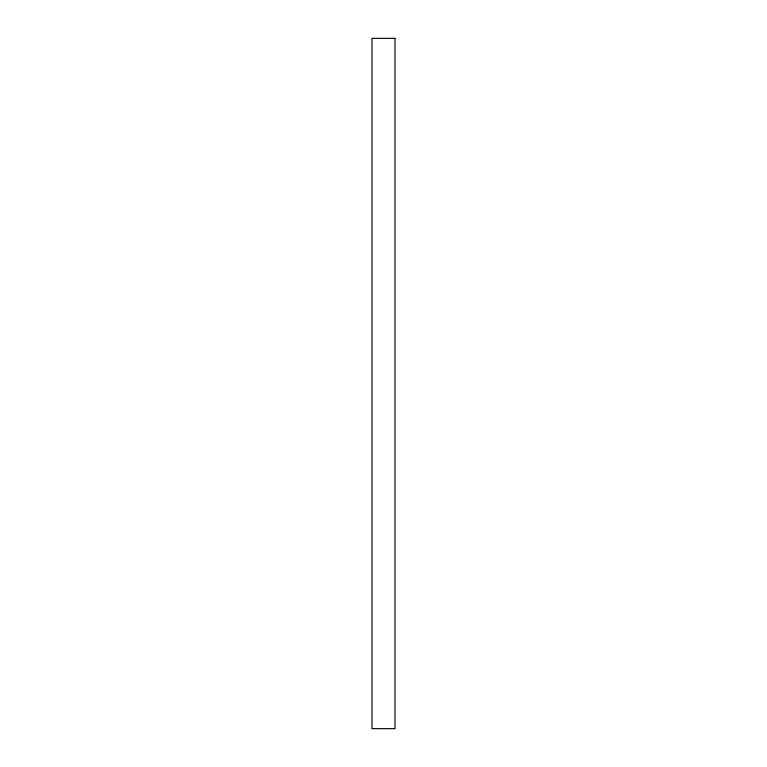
<?xml version="1.0" encoding="UTF-8"?>
<svg xmlns="http://www.w3.org/2000/svg" width="767" height="767" viewBox="0 0 767 767"><rect width="100%" height="100%" fill="white"/><g stroke="black" fill="none" stroke-linecap="round" stroke-linejoin="round"><path stroke-width="1.15" d="M395.005 38.35L371.995 38.35L371.995 728.65L395.005 728.65L395.005 38.35"/></g></svg>
